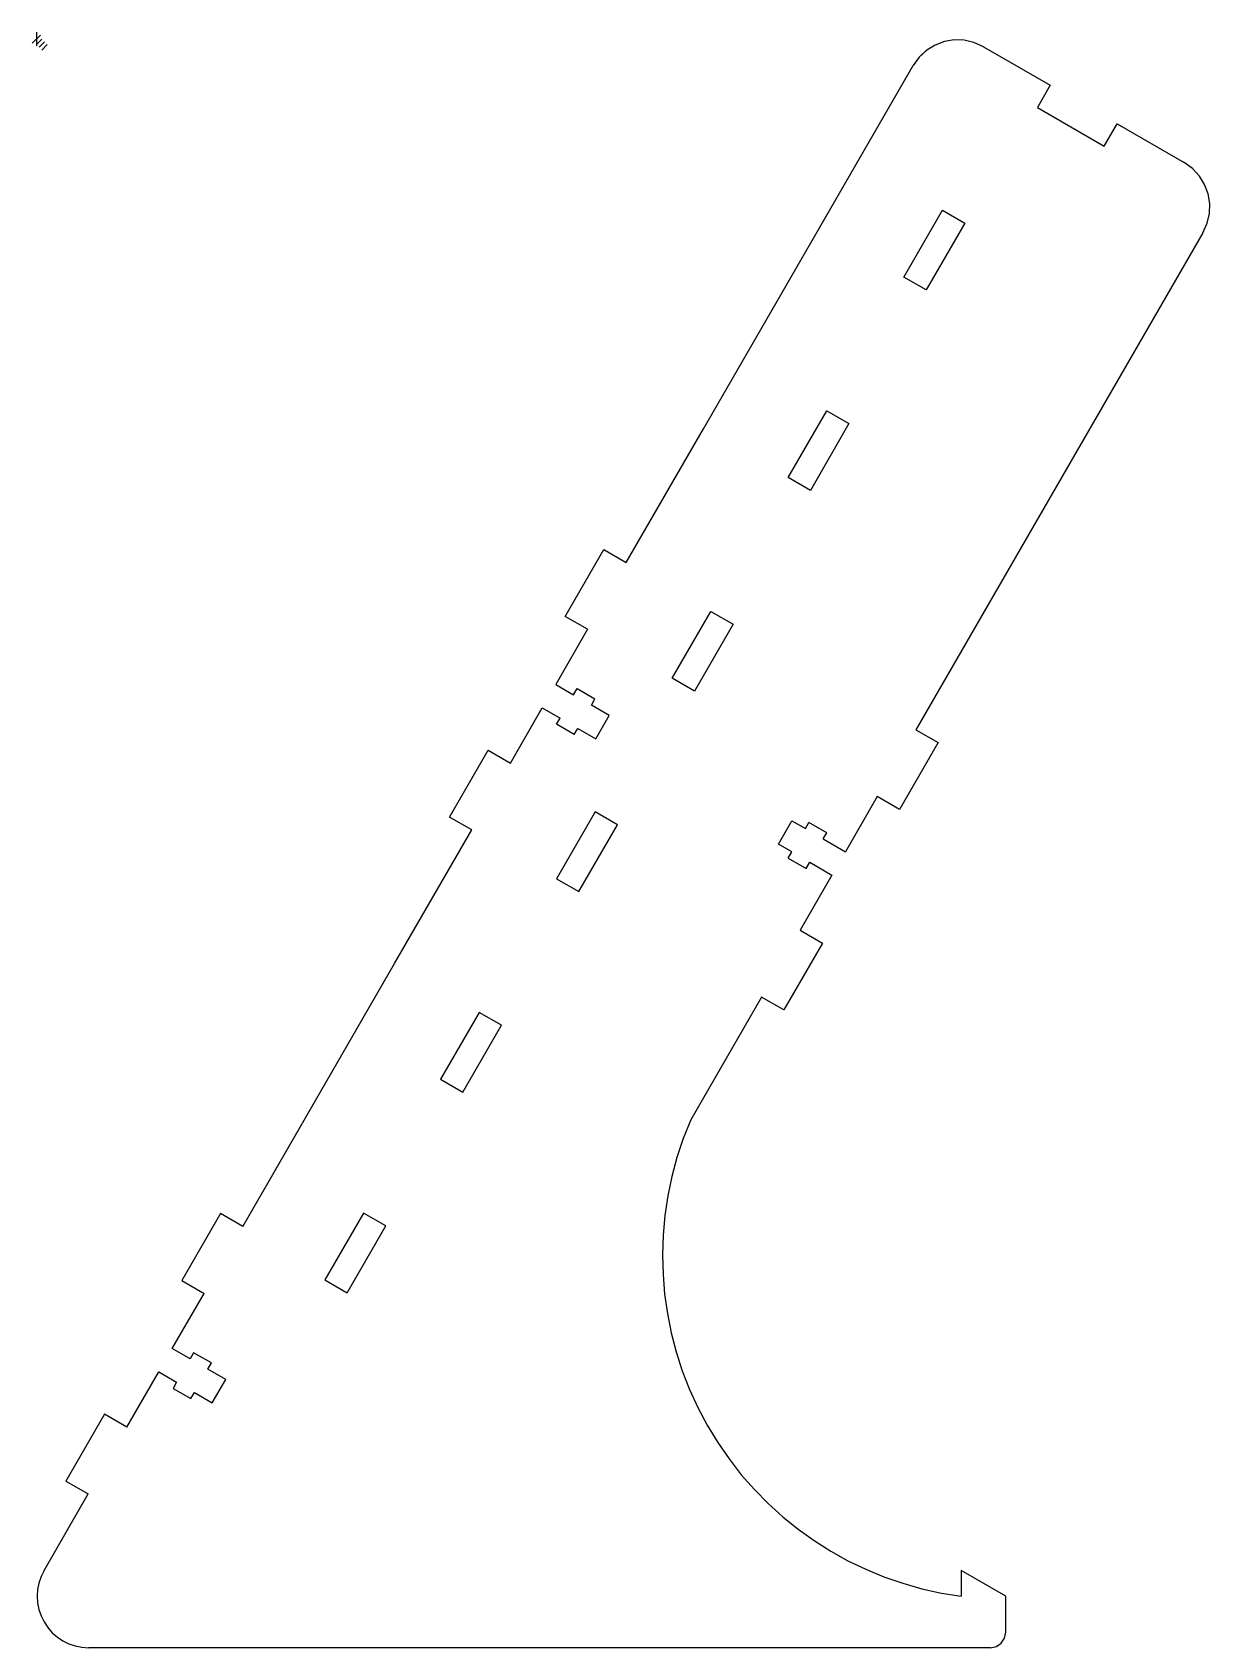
# Model space of a CAD drawing. Extents: x -1 to 228, y 0 to 314.
import ezdxf

# ---------------------------------------------------------------- set-up
doc = ezdxf.new("R2010")
doc.units = 0

msp = doc.modelspace()

# ---------------------------------------------------------------- linework, layer by layer
at = {"layer": 'Body001'}
for p, q in [((174.598368, 311.559837), (172.950583, 310.54977)), ((174.598368, 311.559837), (172.950583, 310.54977)), ((174.598368, 311.559837), (172.950583, 310.54977)), ((174.598568, 311.560087), (172.950783, 310.55002)), ((176.39584, 312.230984), (174.598368, 311.559837)), ((176.39584, 312.230984), (174.598368, 311.559837)), ((176.39584, 312.230984), (174.598368, 311.559837)), ((176.39604, 312.231234), (174.598568, 311.560087)), ((178.28807, 312.548492), (176.39584, 312.230984)), ((178.28807, 312.548492), (176.39584, 312.230984)), ((178.28807, 312.548492), (176.39584, 312.230984)), ((178.28827, 312.548742), (176.39604, 312.231234)), ((180.220127, 312.497644), (178.28807, 312.548492)), ((180.220127, 312.497644), (178.28807, 312.548492)), ((180.220127, 312.497644), (178.28807, 312.548492)), ((180.220327, 312.497894), (178.28827, 312.548742)), ((182.137081, 312.063719), (180.220127, 312.497644)), ((182.137081, 312.063719), (180.220127, 312.497644)), ((182.137081, 312.063719), (180.220127, 312.497644)), ((182.137281, 312.063969), (180.220327, 312.497894)), ((183.984, 311.232), (182.137081, 312.063719)), ((183.984, 311.232), (182.137081, 312.063719)), ((183.984, 311.232), (182.137081, 312.063719)), ((183.9842, 311.23225), (182.137281, 312.063969)), ((183.984, 311.232), (183.984, 311.232)), ((183.9846, 311.232), (183.984, 311.232)), ((183.984, 311.232), (196.9744, 303.732)), ((183.98432, 311.23202), (196.97472, 303.73202)), ((183.98432, 311.23202), (196.97472, 303.73202)), ((183.9844, 311.232), (196.9748, 303.732)), ((171.507417, 309.215501), (170.3238, 307.57175)), ((171.507417, 309.215501), (170.3238, 307.57175)), ((171.507417, 309.215501), (170.3238, 307.57175)), ((171.507617, 309.215751), (170.324, 307.572)), ((172.950583, 310.54977), (171.507417, 309.215501)), ((172.950583, 310.54977), (171.507417, 309.215501)), ((172.950583, 310.54977), (171.507417, 309.215501)), ((172.950783, 310.55002), (171.507617, 309.215751)), ((129.574, 236.991), (170.324, 307.572)), ((129.574, 236.991), (170.324, 307.572)), ((129.574578, 236.99117), (170.324478, 307.57197)), ((129.574578, 236.99117), (170.324478, 307.57197)), ((170.3238, 307.572), (170.324, 307.572)), ((170.324, 307.572), (170.324, 307.572)), ((196.975, 303.732), (194.475, 299.402)), ((196.975, 303.732), (194.475, 299.402)), ((196.975, 303.732), (194.475, 299.402)), ((196.97499, 303.73199), (194.475, 299.402)), ((196.9748, 303.732), (196.975, 303.732)), ((196.97499, 303.73199), (196.975, 303.732)), ((194.475, 299.402), (207.465, 291.902)), ((194.475, 299.402), (194.475, 299.402)), ((194.475, 299.402), (207.465, 291.902)), ((194.475, 299.402), (207.465, 291.902)), ((194.475, 299.402), (194.475, 299.402)), ((194.475, 299.402), (207.465, 291.902)), ((207.465, 291.902), (209.965, 296.232)), ((207.465, 291.902), (209.965, 296.232)), ((207.465, 291.902), (209.965, 296.232)), ((207.465, 291.902), (209.965, 296.232)), ((209.965, 296.232), (222.955, 288.732)), ((209.965, 296.232), (209.965, 296.232)), ((209.965, 296.232), (222.955, 288.732)), ((209.965, 296.232), (209.965, 296.232)), ((209.965, 296.232), (222.955, 288.732)), ((209.965, 296.232), (222.955, 288.732)), ((207.465, 291.902), (207.465, 291.902)), ((207.465, 291.902), (207.465, 291.902)), ((224.598816, 287.548473), (222.955, 288.732)), ((222.955, 288.732), (222.955, 288.732)), ((224.598816, 287.548473), (222.955, 288.732)), ((222.955, 288.732), (222.955, 288.732)), ((224.598724, 287.548401), (222.955, 288.732)), ((224.598816, 287.548473), (222.955, 288.732)), ((225.932976, 286.10526), (224.598724, 287.548401)), ((225.933164, 286.10538), (224.598816, 287.548473)), ((225.933164, 286.10538), (224.598816, 287.548473)), ((225.933164, 286.10538), (224.598816, 287.548473)), ((226.943037, 284.457506), (225.932976, 286.10526)), ((226.943322, 284.457651), (225.933164, 286.10538)), ((226.943322, 284.457651), (225.933164, 286.10538)), ((226.943322, 284.457651), (225.933164, 286.10538)), ((227.61419, 282.660065), (226.943037, 284.457506)), ((227.614568, 282.660215), (226.943322, 284.457651)), ((227.614568, 282.660215), (226.943322, 284.457651)), ((227.614568, 282.660215), (226.943322, 284.457651)), ((227.931715, 280.767867), (227.61419, 282.660065)), ((227.93218, 280.768002), (227.614568, 282.660215)), ((227.93218, 280.768002), (227.614568, 282.660215)), ((227.93218, 280.768002), (227.614568, 282.660215)), ((168.529, 266.462), (176.029, 279.452)), ((168.529, 266.462), (176.029, 279.452)), ((168.529, 266.462), (176.029, 279.452)), ((168.52902, 266.462), (176.029, 279.452)), ((176.02889, 279.45199), (176.029, 279.452)), ((176.02889, 279.45199), (180.359, 276.952)), ((176.02889, 279.45199), (180.359, 276.952)), ((176.029, 279.452), (176.029, 279.452)), ((176.02901, 279.45194), (180.35912, 276.95195)), ((176.02901, 279.45194), (180.35912, 276.95195)), ((227.880894, 278.835838), (227.931715, 280.767867)), ((227.881437, 278.835942), (227.93218, 280.768002)), ((227.881437, 278.835942), (227.93218, 280.768002)), ((227.881437, 278.835942), (227.93218, 280.768002)), ((180.359, 276.9521), (172.859, 263.962)), ((180.359, 276.9521), (172.859, 263.962)), ((180.35912, 276.95194), (172.85912, 263.96184)), ((180.35912, 276.95194), (172.85912, 263.96184)), ((180.359, 276.9521), (180.359, 276.952)), ((180.359, 276.952), (180.359, 276.952)), ((226.61534, 275.072), (227.447008, 276.918906)), ((226.616, 275.072), (227.447618, 276.918965)), ((226.616, 275.072), (227.447618, 276.918965)), ((226.616, 275.072), (227.447618, 276.918965)), ((227.447008, 276.918906), (227.880894, 278.835838)), ((227.447618, 276.918965), (227.881437, 278.835942)), ((227.447618, 276.918965), (227.881437, 278.835942)), ((227.447618, 276.918965), (227.881437, 278.835942)), ((226.616, 275.072), (170.866, 178.51)), ((226.616, 275.072), (170.866, 178.51)), ((226.616, 275.072), (170.866, 178.5101)), ((226.616, 275.072), (170.866, 178.51)), ((226.616, 275.072), (226.616, 275.072)), ((226.616, 275.072), (226.616, 275.072)), ((168.52902, 266.462), (168.529, 266.462)), ((172.85909, 263.96196), (168.529, 266.462)), ((172.85909, 263.96196), (168.529, 266.462)), ((168.529, 266.462), (168.529, 266.462)), ((172.85911, 263.9619), (168.52902, 266.46194)), ((172.85911, 263.9619), (168.52902, 266.46194)), ((172.85909, 263.96196), (172.859, 263.962)), ((172.859, 263.962), (172.859, 263.962)), ((146.029, 227.491), (153.52887, 240.481)), ((146.029, 227.491), (153.52887, 240.481)), ((146.02902, 227.49095), (153.52889, 240.48095)), ((146.02902, 227.49095), (153.52889, 240.48095)), ((153.52883, 240.48104), (153.528, 240.481)), ((153.52887, 240.481), (153.528, 240.481)), ((153.52883, 240.48104), (157.859, 237.981)), ((153.52883, 240.48104), (157.859, 237.981)), ((153.52885, 240.48089), (157.85902, 237.98085)), ((153.52885, 240.48089), (157.85902, 237.98085)), ((114.5743, 211.0101), (129.5743, 236.9911)), ((114.5743, 211.0101), (129.5743, 236.9911)), ((114.574568, 211.01019), (129.574568, 236.99119)), ((114.574568, 211.01019), (129.574568, 236.99119)), ((129.5743, 236.9911), (129.574, 236.991)), ((129.574, 236.991), (129.574, 236.991)), ((157.85887, 237.981), (150.359, 224.991)), ((157.85887, 237.981), (150.359, 224.991)), ((157.85902, 237.98089), (150.35915, 224.99089)), ((157.85902, 237.98089), (150.35915, 224.99089)), ((157.85887, 237.981), (157.859, 237.981)), ((157.859, 237.981), (157.859, 237.981)), ((146.02813, 227.491), (146.029, 227.491)), ((150.35917, 224.99096), (146.029, 227.491)), ((150.35917, 224.99096), (146.029, 227.491)), ((146.029, 227.491), (146.029, 227.491)), ((150.35919, 224.99095), (146.02902, 227.49099)), ((150.35919, 224.99095), (146.02902, 227.49099)), ((150.35917, 224.99096), (150.359, 224.991)), ((150.359, 224.991), (150.359, 224.991)), ((102.74445, 200.5202), (110.24432, 213.5102)), ((102.74445, 200.5202), (110.24432, 213.5102)), ((102.744521, 200.52016), (110.244391, 213.51016)), ((102.744521, 200.52016), (110.244391, 213.51016)), ((110.24367, 213.51), (114.57384, 211.00996)), ((110.24367, 213.51), (114.57384, 211.00996)), ((110.24383, 213.51004), (110.244, 213.51)), ((110.24432, 213.5102), (110.244, 213.51)), ((110.244391, 213.51018), (114.574561, 211.01014)), ((110.244391, 213.51018), (114.574561, 211.01014)), ((114.57384, 211.00996), (114.574, 211.01)), ((114.574, 211.01), (114.574, 211.01)), ((123.52873, 188.5202), (131.0286, 201.5102)), ((123.52873, 188.520191), (131.0286, 201.510191)), ((123.5291, 188.52), (131.02897, 201.51)), ((123.5291, 188.52), (131.02897, 201.51)), ((131.02857, 201.51014), (135.35874, 199.0101)), ((131.02857, 201.510131), (135.35874, 199.010091)), ((131.02883, 201.51004), (135.359, 199.01)), ((131.02883, 201.51004), (135.359, 199.01)), ((131.02883, 201.51004), (131.029, 201.51)), ((131.02897, 201.51), (131.029, 201.51)), ((107.0736, 198.0202), (100.88633, 187.303)), ((107.0736, 198.0202), (100.88633, 187.303)), ((107.07442, 198.02005), (100.88715, 187.30285)), ((107.07442, 198.02005), (100.88715, 187.30285)), ((102.74437, 200.52024), (102.744, 200.52)), ((102.74413, 200.52), (102.744, 200.52)), ((107.07427, 198.0202), (102.74437, 200.52024)), ((107.07427, 198.0202), (102.74437, 200.52024)), ((107.07442, 198.02007), (102.74452, 200.52011)), ((107.07442, 198.02007), (102.74452, 200.52011)), ((107.0739, 198.01996), (107.074, 198.02)), ((107.07427, 198.0202), (107.074, 198.02)), ((135.35873, 199.01014), (127.8586, 186.02014)), ((135.35873, 199.010131), (127.8586, 186.020131)), ((135.35913, 199.01), (127.859, 186.02)), ((135.35913, 199.01), (127.859, 186.02)), ((135.35913, 199.01), (135.359, 199.01)), ((135.359, 199.01), (135.359, 199.01)), ((127.85863, 186.0202), (123.52873, 188.52024)), ((127.85863, 186.020191), (123.52873, 188.520231)), ((123.52913, 188.52), (123.529, 188.52)), ((127.8589, 186.01996), (123.529, 188.52)), ((127.8589, 186.01996), (123.529, 188.52)), ((123.529, 188.52), (123.529, 188.52)), ((100.88633, 187.303), (100.887, 187.303)), ((100.88673, 187.3028), (104.35065, 185.30282)), ((100.88673, 187.3028), (104.35065, 185.30282)), ((100.88708, 187.30298), (100.887, 187.303)), ((100.88715, 187.30285), (104.35107, 185.30287)), ((100.88715, 187.30285), (104.35107, 185.30287)), ((104.350349, 185.30285), (104.351, 185.303)), ((104.35065, 185.3028), (105.038301, 186.49395)), ((104.35065, 185.3028), (105.038301, 186.49395)), ((104.35065, 185.30282), (104.351, 185.303)), ((104.35107, 185.30291), (105.038721, 186.49406)), ((104.35107, 185.30291), (105.038721, 186.49406)), ((105.038301, 186.49395), (105.038, 186.494)), ((105.03808, 186.49398), (105.038, 186.494)), ((105.0382, 186.4939), (108.50212, 184.49392)), ((105.0382, 186.4939), (108.50212, 184.49392)), ((105.038721, 186.49416), (108.502641, 184.49418)), ((105.038721, 186.49416), (108.502641, 184.49418)), ((127.8589, 186.01996), (127.859, 186.02)), ((127.859, 186.02), (127.859, 186.02)), ((92.074, 172.039), (98.26154, 182.7559)), ((92.074, 172.039), (98.26154, 182.7559)), ((92.074, 172.039), (98.26154, 182.7559)), ((92.074, 172.039), (98.26154, 182.7559)), ((98.2615, 182.756), (101.72569, 180.75602)), ((98.26181, 182.75598), (98.2615, 182.756)), ((98.26154, 182.7559), (98.2615, 182.756)), ((98.2615, 182.756), (101.72569, 180.75602)), ((98.262, 182.756), (101.72619, 180.75602)), ((98.262, 182.756), (101.72619, 180.75602)), ((107.814613, 183.30285), (107.815, 183.303)), ((107.81469, 183.30288), (107.815, 183.303)), ((111.27888, 181.3029), (107.81469, 183.30288)), ((111.27888, 181.3029), (107.81469, 183.30288)), ((107.81486, 183.3028), (108.502247, 184.49395)), ((107.81486, 183.3028), (108.502247, 184.49395)), ((107.815261, 183.30304), (108.502648, 184.49419)), ((107.815261, 183.30304), (108.502648, 184.49419)), ((111.279468, 181.30309), (107.815278, 183.30307)), ((111.279468, 181.30309), (107.815278, 183.30307)), ((108.50212, 184.49392), (108.502, 184.494)), ((108.502247, 184.49395), (108.502, 184.494)), ((101.038, 179.565), (101.725387, 180.75589)), ((101.038, 179.565), (101.725387, 180.75589)), ((101.038, 179.565), (101.725387, 180.75589)), ((101.038, 179.565), (101.725387, 180.75589)), ((101.03868, 179.56525), (101.038, 179.565)), ((101.038613, 179.56511), (101.038, 179.565)), ((104.502, 177.565), (101.03808, 179.56525)), ((104.502, 177.565), (101.03808, 179.56525)), ((104.5026, 177.565), (101.03868, 179.56525)), ((104.5026, 177.565), (101.03868, 179.56525)), ((101.725387, 180.75589), (101.726, 180.756)), ((101.72619, 180.75602), (101.726, 180.756)), ((108.6538, 176.756), (111.27899, 181.30286)), ((108.6538, 176.756), (111.27899, 181.30286)), ((108.654278, 176.75597), (111.279468, 181.30283)), ((108.654278, 176.75597), (111.279468, 181.30283)), ((111.27899, 181.30286), (111.279, 181.303)), ((111.27919, 181.30302), (111.279, 181.303)), ((104.50192, 177.56475), (104.502, 177.565)), ((104.502, 177.565), (105.189651, 178.75615)), ((104.502, 177.565), (105.189651, 178.75615)), ((104.502349, 177.56485), (104.502, 177.565)), ((104.50232, 177.56502), (105.189971, 178.75617)), ((104.50232, 177.56502), (105.189971, 178.75617)), ((105.189651, 178.75615), (105.19, 178.756)), ((105.19, 178.756), (108.65392, 176.75602)), ((105.19, 178.756), (108.65392, 176.75602)), ((105.19, 178.756), (108.65392, 176.75602)), ((105.19008, 178.75598), (105.19, 178.756)), ((105.19, 178.756), (108.65392, 176.75602)), ((108.65381, 176.75614), (108.654, 176.756)), ((108.65392, 176.75602), (108.654, 176.756)), ((175.1958, 176.0098), (167.69582, 163.0198)), ((175.1958, 176.0098), (167.69582, 163.0198)), ((175.19606, 176.01006), (167.69608, 163.02006)), ((175.19606, 176.01006), (167.69608, 163.02006)), ((170.8657, 178.5098), (175.19579, 176.00976)), ((170.8657, 178.5098), (175.19579, 176.00976)), ((170.86591, 178.51004), (170.866, 178.51)), ((170.86597, 178.51006), (175.19606, 176.01002)), ((170.86597, 178.51006), (175.19606, 176.01002)), ((170.866, 178.51), (170.866, 178.51)), ((175.19579, 176.00976), (175.196, 176.01)), ((175.19598, 176.01), (175.196, 176.01)), ((80.2445, 161.5493), (87.74437, 174.5393)), ((80.2445, 161.5493), (87.74437, 174.5393)), ((80.2445, 161.5492), (87.74437, 174.5392)), ((80.2445, 161.5492), (87.74437, 174.5392)), ((87.74437, 174.5393), (87.7441, 174.539)), ((87.7441, 174.53904), (87.7441, 174.539)), ((87.7441, 174.539), (92.074, 172.03896)), ((87.7441, 174.539), (92.074, 172.03896)), ((87.7441, 174.539), (92.074, 172.03896)), ((87.7441, 174.539), (92.074, 172.03896)), ((92.07396, 172.0391), (92.074, 172.039)), ((92.074, 172.03896), (92.074, 172.039)), ((163.366, 165.52), (157.178, 154.803)), ((163.366, 165.52), (157.178, 154.803)), ((163.3662, 165.5202), (157.17882, 154.8033)), ((163.3662, 165.5202), (157.17882, 154.8033)), ((163.36538, 165.5199), (163.366, 165.52)), ((163.36569, 165.51994), (163.366, 165.52)), ((167.6958, 163.0199), (163.36569, 165.51994)), ((167.6958, 163.0199), (163.36569, 165.51994)), ((167.69608, 163.02002), (163.36597, 165.52006)), ((167.69608, 163.02002), (163.36597, 165.52006)), ((80.2445, 161.54914), (80.2442, 161.549)), ((80.24423, 161.549), (80.2442, 161.549)), ((84.57436, 159.04922), (80.24446, 161.54926)), ((84.57436, 159.04922), (80.24446, 161.54926)), ((84.5744, 159.0491), (80.2445, 161.54914)), ((84.5744, 159.0491), (80.2445, 161.54914)), ((108.5286, 162.5389), (101.02847, 149.5489)), ((108.5286, 162.5389), (101.02847, 149.5489)), ((108.52869, 162.5392), (101.02856, 149.5492)), ((108.52869, 162.539191), (101.02856, 149.549191)), ((112.85856, 160.0391), (108.52866, 162.53914)), ((112.85856, 160.039091), (108.52866, 162.539131)), ((108.52913, 162.539), (108.529, 162.539)), ((112.8589, 160.03896), (108.529, 162.539)), ((112.8589, 160.03896), (108.529, 162.539)), ((108.529, 162.539), (108.529, 162.539)), ((144.1611, 156.2561), (146.78603, 160.80322)), ((144.1611, 156.2561), (146.78603, 160.80322)), ((144.162861, 156.2559), (146.787791, 160.80302)), ((144.162861, 156.2559), (146.787791, 160.80302)), ((146.78579, 160.80292), (146.786, 160.803)), ((146.78603, 160.80322), (146.786, 160.803)), ((146.7862, 160.8034), (149.38441, 159.30348)), ((146.7862, 160.8034), (149.38441, 159.30348)), ((146.787508, 160.80274), (149.385718, 159.30282)), ((146.787508, 160.80274), (149.385718, 159.30282)), ((149.3842, 159.3034), (150.071587, 160.49429)), ((149.3842, 159.3034), (150.071587, 160.49429)), ((149.385101, 159.30287), (150.072488, 160.49376)), ((149.385101, 159.30287), (150.072488, 160.49376)), ((153.5351, 158.4941), (150.07091, 160.49408)), ((153.5351, 158.4941), (150.07091, 160.49408)), ((150.07091, 160.49408), (150.071, 160.494)), ((150.071587, 160.49429), (150.071, 160.494)), ((153.536221, 158.49399), (150.072031, 160.49397)), ((153.536221, 158.49399), (150.072031, 160.49397)), ((167.69582, 163.0198), (167.696, 163.02)), ((167.69611, 163.01996), (167.696, 163.02)), ((69.574, 133.0682), (84.574, 159.0492)), ((69.574, 133.0682), (84.574, 159.0492)), ((69.57438, 133.06816), (84.57438, 159.04916)), ((69.57438, 133.06816), (84.57438, 159.04916)), ((84.574, 159.0492), (84.5741, 159.049)), ((84.5741, 159.04896), (84.5741, 159.049)), ((105.35869, 147.04914), (112.85856, 160.03914)), ((105.35869, 147.049131), (112.85856, 160.039131)), ((105.35913, 147.049), (112.859, 160.039)), ((105.35913, 147.049), (112.859, 160.039)), ((112.8589, 160.03896), (112.859, 160.039)), ((112.859, 160.039), (112.859, 160.039)), ((149.383613, 159.30311), (149.384, 159.303)), ((149.38441, 159.30348), (149.384, 159.303)), ((152.84757, 157.30304), (152.848, 157.303)), ((152.848349, 157.30311), (152.848, 157.303)), ((152.8481, 157.30308), (157.17853, 154.80304)), ((152.8481, 157.30308), (157.17853, 154.80304)), ((152.8482, 157.3033), (157.17863, 154.80326)), ((152.8482, 157.3033), (157.17863, 154.80326)), ((152.8483, 157.3033), (153.535951, 158.49419)), ((152.8483, 157.3033), (153.535951, 158.49419)), ((152.8484, 157.30304), (153.536051, 158.49393)), ((152.8484, 157.30304), (153.536051, 158.49393)), ((153.53519, 158.49402), (153.536, 158.494)), ((153.535951, 158.49419), (153.536, 158.494)), ((144.16109, 156.25602), (144.161, 156.256)), ((144.16107, 156.25588), (144.161, 156.256)), ((146.7593, 154.7561), (144.16109, 156.25602)), ((146.7593, 154.7561), (144.16109, 156.25602)), ((146.760601, 154.7561), (144.162391, 156.25602)), ((146.760601, 154.7561), (144.162391, 156.25602)), ((146.0711, 153.5653), (146.758751, 154.75619)), ((146.0711, 153.5653), (146.758751, 154.75619)), ((146.072513, 153.56484), (146.760164, 154.75573)), ((146.072513, 153.56484), (146.760164, 154.75573)), ((146.758751, 154.75619), (146.759, 154.756)), ((146.75921, 154.75608), (146.759, 154.756)), ((157.17882, 154.8033), (157.178, 154.803)), ((157.17863, 154.80326), (157.178, 154.803)), ((146.071349, 153.56511), (146.071, 153.565)), ((146.07181, 153.56498), (146.071, 153.565)), ((146.0711, 153.5654), (149.53529, 151.56542)), ((146.0711, 153.5654), (149.53529, 151.56542)), ((146.072244, 153.56461), (149.536434, 151.56463)), ((146.072244, 153.56461), (149.536434, 151.56463)), ((149.5351, 151.5655), (150.222487, 152.75639)), ((149.5351, 151.5655), (150.222487, 152.75639)), ((149.53529, 151.56542), (149.536, 151.565)), ((149.535613, 151.56511), (149.536, 151.565)), ((149.537364, 151.56439), (150.224751, 152.75528)), ((149.537364, 151.56439), (150.224751, 152.75528)), ((150.222487, 152.75639), (150.223, 152.756)), ((150.22283, 152.75604), (150.223, 152.756)), ((150.2232, 152.7565), (154.55337, 150.25646)), ((150.2232, 152.7565), (154.55337, 150.25646)), ((150.224671, 152.7553), (154.554841, 150.25526)), ((150.224671, 152.7553), (154.554841, 150.25526)), ((101.02847, 149.5489), (101.029, 149.549)), ((101.02856, 149.54924), (105.35873, 147.0492)), ((101.02856, 149.549231), (105.35873, 147.049191)), ((101.02883, 149.54904), (105.359, 147.049)), ((101.02883, 149.54904), (105.359, 147.049)), ((101.02883, 149.54904), (101.029, 149.549)), ((154.5533, 150.2559), (148.36603, 139.539)), ((154.5533, 150.2559), (148.36603, 139.539)), ((154.554757, 150.25588), (148.367487, 139.53898)), ((154.554757, 150.25588), (148.367487, 139.53898)), ((154.55337, 150.25646), (154.553, 150.256)), ((154.55327, 150.2559), (154.553, 150.256)), ((105.35913, 147.049), (105.359, 147.049)), ((105.359, 147.049), (105.359, 147.049)), ((148.3661, 139.53904), (148.366, 139.539)), ((148.36603, 139.539), (148.366, 139.539)), ((148.3661, 139.5392), (152.696, 137.03916)), ((148.3661, 139.5392), (152.696, 137.03916)), ((148.367677, 139.539), (152.697577, 137.03896)), ((148.367677, 139.539), (152.697577, 137.03896)), ((152.6953, 137.0391), (145.19543, 124.0491)), ((152.6953, 137.0391), (145.19543, 124.0491)), ((152.698397, 137.03894), (145.198527, 124.04894)), ((152.698397, 137.03894), (145.198527, 124.04894)), ((152.69587, 137.039), (152.696, 137.039)), ((152.696, 137.03916), (152.696, 137.039)), ((40.0742, 81.9728), (69.5741, 133.068)), ((40.0742, 81.9728), (69.5741, 133.068)), ((40.0742, 81.9725), (69.5741, 133.068)), ((40.0742, 81.9728), (69.5741, 133.068)), ((69.5741, 133.068), (69.5741, 133.068)), ((69.5741, 133.068), (69.5741, 133.068)), ((140.8653, 126.5492), (127.1155, 102.7333)), ((140.8653, 126.5492), (127.1155, 102.7333)), ((140.868347, 126.5489), (127.118547, 102.733)), ((140.868347, 126.5489), (127.118547, 102.733)), ((140.8658, 126.5489), (140.866, 126.549)), ((140.86613, 126.54924), (140.866, 126.549)), ((145.1963, 124.0492), (140.86613, 126.54924)), ((145.1963, 124.0492), (140.86613, 126.54924)), ((145.198507, 124.04886), (140.868337, 126.5489)), ((145.198507, 124.04886), (140.868337, 126.5489)), ((86.02799, 123.5682), (78.52812, 110.5782)), ((86.02799, 123.568191), (78.52812, 110.578191)), ((86.028, 123.5682), (78.52813, 110.5782)), ((86.028, 123.5682), (78.52813, 110.5782)), ((86.02797, 123.568), (86.028, 123.568)), ((90.35869, 121.06796), (86.028, 123.568)), ((90.35869, 121.06796), (86.028, 123.568)), ((86.028, 123.568), (86.028, 123.568)), ((90.35872, 121.0681), (86.02803, 123.56814)), ((90.35872, 121.068091), (86.02803, 123.568131)), ((145.19543, 124.0491), (145.196, 124.049)), ((145.19617, 124.04896), (145.196, 124.049)), ((82.85909, 108.078), (90.3587, 121.068)), ((82.85909, 108.078), (90.3587, 121.068)), ((82.85912, 108.07814), (90.35873, 121.06814)), ((82.85912, 108.078131), (90.35873, 121.068131)), ((90.35869, 121.06796), (90.3587, 121.068)), ((90.3587, 121.068), (90.3587, 121.068)), ((78.52813, 110.5782), (78.5281, 110.578)), ((78.52814, 110.57804), (78.5281, 110.578)), ((78.52813, 110.57824), (82.85909, 108.0782)), ((78.52813, 110.578231), (82.85909, 108.078191)), ((78.52814, 110.57804), (82.8591, 108.078)), ((78.52814, 110.57804), (82.8591, 108.078)), ((82.85909, 108.078), (82.8591, 108.078)), ((82.8591, 108.078), (82.8591, 108.078)), ((127.116, 102.733), (125.66969, 99.101294)), ((127.116, 102.733), (125.669719, 99.101303)), ((127.116, 102.733), (125.669719, 99.101303)), ((127.116, 102.733), (125.669719, 99.101303)), ((127.1155, 102.7333), (127.116, 102.733)), ((127.116, 102.733), (127.116, 102.733)), ((125.66969, 99.101294), (124.445378, 95.413944)), ((125.669719, 99.101303), (124.445434, 95.413963)), ((125.669719, 99.101303), (124.445434, 95.413963)), ((125.669719, 99.101303), (124.445434, 95.413963)), ((124.445378, 95.413944), (123.442544, 91.680583)), ((124.445434, 95.413963), (123.442625, 91.680615)), ((124.445434, 95.413963), (123.442625, 91.680615)), ((124.445434, 95.413963), (123.442625, 91.680615)), ((123.442544, 91.680583), (122.660667, 87.910846)), ((123.442625, 91.680615), (122.660772, 87.910891)), ((123.442625, 91.680615), (122.660772, 87.910891)), ((123.442625, 91.680615), (122.660772, 87.910891)), ((122.660667, 87.910846), (122.099227, 84.114366)), ((122.660772, 87.910891), (122.099353, 84.114426)), ((122.660772, 87.910891), (122.099353, 84.114426)), ((122.660772, 87.910891), (122.099353, 84.114426)), ((35.744, 84.4723), (28.24387, 71.4821)), ((35.744, 84.4723), (28.24387, 71.4821)), ((35.74453, 84.47234), (28.2444, 71.48214)), ((35.74453, 84.47234), (28.2444, 71.48214)), ((35.7441, 84.47238), (35.7443, 84.4726)), ((40.074, 81.9726), (35.7441, 84.47238)), ((40.074, 81.9726), (35.7441, 84.47238)), ((40.074, 81.9726), (35.7441, 84.47238)), ((40.074, 81.9726), (35.7441, 84.47238)), ((35.74423, 84.4725), (35.7443, 84.4726)), ((40.0742, 81.97282), (40.0742, 81.9728)), ((40.0742, 81.9725), (40.0742, 81.9728)), ((63.5281, 84.5972), (56.02823, 71.6067)), ((63.5281, 84.597191), (56.02823, 71.606691)), ((63.5281, 84.597191), (56.02823, 71.606691)), ((63.5281, 84.597191), (56.02823, 71.606691)), ((60.35916, 69.10674), (67.85903, 82.09724)), ((60.35916, 69.106731), (67.85903, 82.097231)), ((60.35923, 69.1066), (67.8591, 82.0971)), ((60.35923, 69.1066), (67.8591, 82.0971)), ((67.85903, 82.0972), (63.52807, 84.59724)), ((67.85903, 82.097191), (63.52807, 84.597231)), ((63.52817, 84.5972), (63.5281, 84.5972)), ((67.85906, 82.09716), (63.5281, 84.5972)), ((67.85906, 82.09716), (63.5281, 84.5972)), ((63.5281, 84.5972), (63.5281, 84.5972)), ((67.85906, 82.09716), (67.8591, 82.0971)), ((67.8591, 82.0971), (67.8591, 82.0971)), ((122.099227, 84.114366), (121.757704, 80.300777)), ((122.099353, 84.114426), (121.75785, 80.300853)), ((122.099353, 84.114426), (121.75785, 80.300853)), ((122.099353, 84.114426), (121.75785, 80.300853)), ((121.757704, 80.300777), (121.635578, 76.479713)), ((121.75785, 80.300853), (121.63574, 76.479806)), ((121.75785, 80.300853), (121.63574, 76.479806)), ((121.75785, 80.300853), (121.63574, 76.479806)), ((121.635578, 76.479713), (121.732327, 72.660808)), ((121.63574, 76.479806), (121.732505, 72.660919)), ((121.63574, 76.479806), (121.732505, 72.660919)), ((121.63574, 76.479806), (121.732505, 72.660919)), ((121.732327, 72.660808), (122.047433, 68.853695)), ((121.732505, 72.660919), (122.047624, 68.853825)), ((121.732505, 72.660919), (122.047624, 68.853825)), ((121.732505, 72.660919), (122.047624, 68.853825)), ((28.24387, 71.4821), (28.2441, 71.4823)), ((28.244, 71.4821), (32.57417, 68.98206)), ((28.244, 71.4821), (32.57417, 68.98206)), ((28.24413, 71.48234), (28.2441, 71.4823)), ((28.245051, 71.48213), (32.575221, 68.98209)), ((28.245051, 71.48213), (32.575221, 68.98209)), ((56.02823, 71.60674), (60.35919, 69.1067)), ((56.02823, 71.606731), (60.35919, 69.106691)), ((56.02823, 71.606691), (56.0283, 71.6067)), ((56.02824, 71.60664), (56.0283, 71.6067)), ((56.02824, 71.60664), (60.3592, 69.1066)), ((56.02824, 71.60664), (60.3592, 69.1066)), ((60.35923, 69.1066), (60.3592, 69.1066)), ((60.3592, 69.1066), (60.3592, 69.1066)), ((26.387, 58.265), (32.57507, 68.9819)), ((26.387, 58.265), (32.57507, 68.9819)), ((26.387031, 58.26497), (32.575101, 68.98187)), ((26.387031, 58.26497), (32.575101, 68.98187)), ((32.57417, 68.98206), (32.5743, 68.9823)), ((32.57507, 68.9819), (32.5743, 68.9823)), ((122.047433, 68.853695), (122.580374, 65.068009)), ((122.047624, 68.853825), (122.580577, 65.068158)), ((122.047624, 68.853825), (122.580577, 65.068158)), ((122.047624, 68.853825), (122.580577, 65.068158)), ((122.580374, 65.068009), (123.33063, 61.313383)), ((122.580577, 65.068158), (123.330842, 61.313552)), ((122.580577, 65.068158), (123.330842, 61.313552)), ((122.580577, 65.068158), (123.330842, 61.313552)), ((123.33063, 61.313383), (124.297682, 57.599452)), ((123.330842, 61.313552), (124.297901, 57.599641)), ((123.330842, 61.313552), (124.297901, 57.599641)), ((123.330842, 61.313552), (124.297901, 57.599641)), ((26.38602, 58.26498), (26.3862, 58.2654)), ((29.851, 56.265), (26.38602, 58.26498)), ((29.851, 56.265), (26.38602, 58.26498)), ((26.38623, 58.2654), (26.3862, 58.2654)), ((29.852488, 56.26476), (26.387508, 58.26474)), ((29.852488, 56.26476), (26.387508, 58.26474)), ((30.538, 57.456), (29.851143, 56.26538)), ((30.538, 57.456), (29.851143, 56.26538)), ((30.539718, 57.45582), (29.852861, 56.2652)), ((30.539718, 57.45582), (29.852861, 56.2652)), ((30.53781, 57.45598), (30.5381, 57.456)), ((34.002, 55.456), (30.53781, 57.45598)), ((34.002, 55.456), (30.53781, 57.45598)), ((30.538057, 57.45602), (30.5381, 57.456)), ((34.003791, 55.45602), (30.539601, 57.456)), ((34.003791, 55.45602), (30.539601, 57.456)), ((124.297682, 57.599452), (125.481008, 53.935848)), ((124.297901, 57.599641), (125.481232, 53.936058)), ((124.297901, 57.599641), (125.481232, 53.936058)), ((124.297901, 57.599641), (125.481232, 53.936058)), ((17.574, 43.0014), (23.76101, 53.7183)), ((17.574, 43.0014), (23.76101, 53.7183)), ((17.577337, 43.0013), (23.764347, 53.7182)), ((17.577337, 43.0013), (23.764347, 53.7182)), ((23.76101, 53.7183), (23.7613, 53.7185)), ((23.76132, 53.71848), (23.7613, 53.7185)), ((23.762, 53.7184), (27.22698, 51.71842)), ((23.762, 53.7184), (27.22698, 51.71842)), ((23.763527, 53.71824), (27.228507, 51.71826)), ((23.763527, 53.71824), (27.228507, 51.71826)), ((29.851143, 56.26538), (29.8512, 56.2654)), ((29.85118, 56.26542), (29.8512, 56.2654)), ((33.315, 54.265), (34.002122, 55.45562)), ((33.315, 54.265), (34.002122, 55.45562)), ((33.31508, 54.26498), (33.3151, 54.2654)), ((36.779, 52.265), (33.31508, 54.26498)), ((36.779, 52.265), (33.31508, 54.26498)), ((33.315178, 54.26538), (33.3151, 54.2654)), ((36.780164, 52.26473), (33.316244, 54.26471)), ((36.780164, 52.26473), (33.316244, 54.26471)), ((33.316391, 54.26502), (34.003513, 55.45564)), ((33.316391, 54.26502), (34.003513, 55.45564)), ((34.002122, 55.45562), (34.0023, 55.456)), ((34.00229, 55.45602), (34.0023, 55.456)), ((125.481008, 53.935848), (126.880089, 50.332207)), ((125.481232, 53.936058), (126.880315, 50.332437)), ((125.481232, 53.936058), (126.880315, 50.332437)), ((125.481232, 53.936058), (126.880315, 50.332437)), ((27.226, 51.7183), (26.53782, 50.52768)), ((27.226, 51.7183), (26.53782, 50.52768)), ((26.53782, 50.52768), (26.5381, 50.5279)), ((26.538, 50.5278), (30.00219, 48.52782)), ((26.538, 50.5278), (30.00219, 48.52782)), ((26.53811, 50.52788), (26.5381, 50.5279)), ((26.539487, 50.52768), (30.003677, 48.5277)), ((26.539487, 50.52768), (30.003677, 48.5277)), ((27.228577, 51.71836), (26.540397, 50.52774)), ((27.228577, 51.71836), (26.540397, 50.52774)), ((27.22628, 51.71852), (27.2263, 51.7185)), ((27.22698, 51.71842), (27.2263, 51.7185)), ((34.154, 47.718), (36.77893, 52.26486)), ((34.154, 47.718), (36.77893, 52.26486)), ((34.155434, 47.71763), (36.780364, 52.26449)), ((34.155434, 47.71763), (36.780364, 52.26449)), ((36.77893, 52.26486), (36.7791, 52.2654)), ((36.77902, 52.26542), (36.7791, 52.2654)), ((126.880089, 50.332207), (128.494403, 46.798161)), ((126.880315, 50.332437), (128.49463, 46.798412)), ((126.880315, 50.332437), (128.49463, 46.798412)), ((126.880315, 50.332437), (128.49463, 46.798412)), ((30.002, 48.528), (30.689916, 49.71862)), ((30.002, 48.528), (30.689916, 49.71862)), ((30.00219, 48.52782), (30.0023, 48.5279)), ((30.002284, 48.52788), (30.0023, 48.5279)), ((30.003841, 48.52726), (30.691757, 49.71788)), ((30.003841, 48.52726), (30.691757, 49.71788)), ((30.689916, 49.71862), (30.6902, 49.7185)), ((30.69018, 49.71848), (30.6902, 49.7185)), ((30.691, 49.718), (34.15492, 47.71802)), ((30.691, 49.718), (34.15492, 47.71802)), ((30.691751, 49.71728), (34.155671, 47.7173)), ((30.691751, 49.71728), (34.155671, 47.7173)), ((34.15417, 47.71854), (34.1541, 47.7185)), ((34.15492, 47.71802), (34.1541, 47.7185)), ((13.244, 45.5013), (5.74413, 32.51)), ((13.244, 45.5013), (5.74413, 32.51)), ((13.2441, 45.5016), (5.74423, 32.5103)), ((13.2441, 45.5016), (5.74423, 32.5103)), ((13.24483, 45.50144), (13.2441, 45.5016)), ((13.24414, 45.5016), (13.2441, 45.5016)), ((17.575, 43.0014), (13.24483, 45.50144)), ((17.575, 43.0014), (13.24483, 45.50144)), ((17.576547, 43.0013), (13.246377, 45.50134)), ((17.576547, 43.0013), (13.246377, 45.50134)), ((128.494403, 46.798161), (130.323432, 43.343345)), ((128.49463, 46.798412), (130.323657, 43.343616)), ((128.49463, 46.798412), (130.323657, 43.343616)), ((128.49463, 46.798412), (130.323657, 43.343616)), ((17.57427, 43.00156), (17.5743, 43.0016)), ((17.57429, 43.0016), (17.5743, 43.0016)), ((130.323432, 43.343345), (132.351377, 40.001409)), ((130.323657, 43.343616), (132.351597, 40.0017)), ((130.323657, 43.343616), (132.351597, 40.0017)), ((130.323657, 43.343616), (132.351597, 40.0017)), ((132.351377, 40.001409), (134.557451, 36.803171)), ((132.351597, 40.0017), (134.557666, 36.80348)), ((132.351597, 40.0017), (134.557666, 36.80348)), ((132.351597, 40.0017), (134.557666, 36.80348)), ((134.557451, 36.803171), (136.933651, 33.754019)), ((134.557666, 36.80348), (136.933859, 33.754345)), ((134.557666, 36.80348), (136.933859, 33.754345)), ((134.557666, 36.80348), (136.933859, 33.754345)), ((5.74413, 32.51), (5.74427, 32.5103)), ((5.7443, 32.51031), (5.74427, 32.5103)), ((5.745, 32.5103), (10.0749, 30.00999)), ((5.745, 32.5103), (10.0749, 30.00999)), ((5.745, 32.5103), (10.0749, 30.00999)), ((5.745, 32.5103), (10.0749, 30.00999)), ((136.933651, 33.754019), (139.471974, 30.859339)), ((136.933859, 33.754345), (139.472172, 30.859681)), ((136.933859, 33.754345), (139.472172, 30.859681)), ((136.933859, 33.754345), (139.472172, 30.859681)), ((1.484, 15.1325), (10.07395, 30.01)), ((1.484, 15.1325), (10.07395, 30.01)), ((1.484, 15.13247), (10.07395, 30.00997)), ((1.48422, 15.1325), (10.07417, 30.01)), ((10.07395, 30.00997), (10.0742, 30.01)), ((10.0749, 30.00999), (10.0742, 30.01)), ((139.471974, 30.859339), (142.164415, 28.124519)), ((139.472172, 30.859681), (142.164602, 28.124876)), ((139.472172, 30.859681), (142.164602, 28.124876)), ((139.472172, 30.859681), (142.164602, 28.124876)), ((142.164415, 28.124519), (145.00297, 25.554947)), ((142.164602, 28.124876), (145.003145, 25.555316)), ((142.164602, 28.124876), (145.003145, 25.555316)), ((142.164602, 28.124876), (145.003145, 25.555316)), ((145.00297, 25.554947), (147.979636, 23.156009)), ((145.003145, 25.555316), (147.979797, 23.156389)), ((145.003145, 25.555316), (147.979797, 23.156389)), ((145.003145, 25.555316), (147.979797, 23.156389)), ((147.979636, 23.156009), (151.086409, 20.933092)), ((147.979797, 23.156389), (151.086556, 20.933482)), ((147.979797, 23.156389), (151.086556, 20.933482)), ((147.979797, 23.156389), (151.086556, 20.933482)), ((151.086409, 20.933092), (154.315286, 18.891584)), ((151.086556, 20.933482), (154.315417, 18.891982)), ((151.086556, 20.933482), (154.315417, 18.891982)), ((151.086556, 20.933482), (154.315417, 18.891982)), ((154.315286, 18.891584), (157.658262, 17.036873)), ((154.315417, 18.891982), (157.658376, 17.037277)), ((154.315417, 18.891982), (157.658376, 17.037277)), ((154.315417, 18.891982), (157.658376, 17.037277)), ((157.658262, 17.036873), (161.107334, 15.374344)), ((157.658376, 17.037277), (161.10743, 15.374753)), ((157.658376, 17.037277), (161.10743, 15.374753)), ((157.658376, 17.037277), (161.10743, 15.374753)), ((0.480127, 12.700702), (0.228922, 11.425461)), ((0.480187, 12.700631), (0.228982, 11.42539)), ((0.480187, 12.700631), (0.228982, 11.42539)), ((0.480187, 12.700631), (0.228982, 11.42539)), ((0.898799, 13.942288), (0.480127, 12.700702)), ((0.898859, 13.942217), (0.480187, 12.700631)), ((0.898859, 13.942217), (0.480187, 12.700631)), ((0.898859, 13.942217), (0.480187, 12.700631)), ((1.48494, 15.133391), (0.898799, 13.942288)), ((1.485, 15.13332), (0.898859, 13.942217)), ((1.485, 15.13332), (0.898859, 13.942217)), ((1.485, 15.13332), (0.898859, 13.942217)), ((1.48425, 15.1325), (1.48422, 15.1325)), ((1.48422, 15.1325), (1.48422, 15.1325)), ((161.107334, 15.374344), (164.654498, 13.909386)), ((161.10743, 15.374753), (164.654576, 13.909797)), ((161.10743, 15.374753), (164.654576, 13.909797)), ((161.10743, 15.374753), (164.654576, 13.909797)), ((164.654498, 13.909386), (168.29175, 12.647385)), ((164.654576, 13.909797), (168.29181, 12.647796)), ((164.654576, 13.909797), (168.29181, 12.647796)), ((164.654576, 13.909797), (168.29181, 12.647796)), ((168.29175, 12.647385), (172.011087, 11.593729)), ((168.29181, 12.647796), (172.011127, 11.594139)), ((168.29181, 12.647796), (172.011127, 11.594139)), ((168.29181, 12.647796), (172.011127, 11.594139)), ((179.66323, 15.1325), (179.664, 10.1345)), ((179.66323, 15.1325), (179.664, 10.1345)), ((188.324, 10.1345), (179.664, 15.1325)), ((179.6641, 15.1325), (179.664, 10.1345)), ((179.664, 15.13247), (179.664, 15.1325)), ((188.324, 10.1345), (179.664, 15.1325)), ((188.324, 10.1345), (179.664, 15.1325)), ((179.664, 15.1325), (179.664, 15.1325)), ((188.324, 10.1345), (179.664, 15.1325)), ((179.664, 15.13247), (179.664, 10.1345)), ((0.228922, 11.425461), (0.145187, 10.133393)), ((0.145187, 10.133393), (0.228919, 8.841325)), ((0.228982, 11.42539), (0.145247, 10.133322)), ((0.228982, 11.42539), (0.145247, 10.133322)), ((0.228982, 11.42539), (0.145247, 10.133322)), ((0.145247, 10.133322), (0.228979, 8.841254)), ((0.145247, 10.133322), (0.228979, 8.841254)), ((0.145247, 10.133322), (0.228979, 8.841254)), ((172.011087, 11.593729), (175.804505, 10.753805)), ((172.011127, 11.594139), (175.804525, 10.754211)), ((172.011127, 11.594139), (175.804525, 10.754211)), ((172.011127, 11.594139), (175.804525, 10.754211)), ((175.804505, 10.753805), (179.664, 10.133)), ((175.804525, 10.754211), (179.664, 10.1334)), ((175.804525, 10.754211), (179.664, 10.1334)), ((175.804525, 10.754211), (179.664, 10.1334)), ((179.663969, 10.133), (179.664, 10.1334)), ((179.664, 10.1345), (179.664, 10.1345)), ((188.324, 3.13366), (188.324, 10.1345)), ((188.324, 10.1345), (188.324, 10.1345)), ((188.324, 3.13366), (188.324, 10.1345)), ((188.324, 10.1345), (188.324, 10.1345)), ((188.324, 3.13366), (188.324, 10.1345)), ((188.324, 3.13366), (188.324, 10.1345)), ((0.228919, 8.841325), (0.48012, 7.566083)), ((0.228979, 8.841254), (0.48018, 7.566012)), ((0.228979, 8.841254), (0.48018, 7.566012)), ((0.228979, 8.841254), (0.48018, 7.566012)), ((0.48012, 7.566083), (0.89879, 6.324497)), ((0.48018, 7.566012), (0.89885, 6.324426)), ((0.48018, 7.566012), (0.89885, 6.324426)), ((0.48018, 7.566012), (0.89885, 6.324426)), ((0.89879, 6.324497), (1.484928, 5.133392)), ((0.89885, 6.324426), (1.484988, 5.133321)), ((0.89885, 6.324426), (1.484988, 5.133321)), ((0.89885, 6.324426), (1.484988, 5.133321)), ((1.484928, 5.133392), (2.223384, 4.030228)), ((1.484988, 5.133321), (2.223444, 4.030157)), ((1.484988, 5.133321), (2.223444, 4.030157)), ((1.484988, 5.133321), (2.223444, 4.030157)), ((2.223384, 4.030228), (3.089294, 3.046855)), ((2.223444, 4.030157), (3.089354, 3.046784)), ((2.223444, 4.030157), (3.089354, 3.046784)), ((2.223444, 4.030157), (3.089354, 3.046784)), ((3.089294, 3.046855), (4.068083, 2.191687)), ((3.089354, 3.046784), (4.068143, 2.191616)), ((3.089354, 3.046784), (4.068143, 2.191616)), ((3.089354, 3.046784), (4.068143, 2.191616)), ((4.068083, 2.191687), (5.14518, 1.473137)), ((4.068143, 2.191616), (5.14524, 1.473066)), ((4.068143, 2.191616), (5.14524, 1.473066)), ((4.068143, 2.191616), (5.14524, 1.473066)), ((5.14518, 1.473137), (6.306011, 0.899618)), ((5.14524, 1.473066), (6.306071, 0.899547)), ((5.14524, 1.473066), (6.306071, 0.899547)), ((5.14524, 1.473066), (6.306071, 0.899547)), ((6.306011, 0.899618), (7.536003, 0.479545)), ((6.306071, 0.899547), (7.536063, 0.479474)), ((6.306071, 0.899547), (7.536063, 0.479474)), ((6.306071, 0.899547), (7.536063, 0.479474)), ((7.536003, 0.479545), (8.820584, 0.221332)), ((7.536063, 0.479474), (8.820644, 0.221261)), ((7.536063, 0.479474), (8.820644, 0.221261)), ((7.536063, 0.479474), (8.820644, 0.221261)), ((8.820584, 0.221332), (10.14518, 0.133391)), ((8.820644, 0.221261), (10.14524, 0.13332)), ((8.820644, 0.221261), (10.14524, 0.13332)), ((8.820644, 0.221261), (10.14524, 0.13332)), ((10.14534, 0.1333), (10.1453, 0.133291)), ((185.324, 0.133291), (10.1453, 0.133291)), ((185.324, 0.133291), (10.1453, 0.133291)), ((10.1453, 0.133291), (10.1453, 0.133291)), ((185.324, 0.133291), (10.1453, 0.133291)), ((185.324, 0.133291), (10.1453, 0.133291)), ((185.3243, 0.133291), (185.324, 0.133291)), ((185.324, 0.133), (185.324, 0.133)), ((185.324004, 0.133079), (186.472121, 0.36147)), ((185.32418, 0.133391), (186.491853, 0.369196)), ((185.32424, 0.13332), (186.49191, 0.369149)), ((185.32424, 0.13332), (186.49191, 0.369149)), ((186.472121, 0.36147), (187.445425, 1.011863)), ((186.491853, 0.369196), (187.445377, 1.012127)), ((186.49191, 0.369149), (187.445423, 1.012102)), ((186.49191, 0.369149), (187.445423, 1.012102)), ((187.445377, 1.012127), (188.088257, 1.965685)), ((187.445423, 1.012102), (188.088284, 1.965677)), ((187.445423, 1.012102), (188.088284, 1.965677)), ((187.445425, 1.011863), (188.095722, 1.985231)), ((188.088257, 1.965685), (188.324, 3.13337)), ((188.088284, 1.965677), (188.324, 3.13337)), ((188.088284, 1.965677), (188.324, 3.13337)), ((188.095722, 1.985231), (188.324, 3.13337)), ((188.324, 3.13363), (188.324, 3.13366)), ((188.324, 3.13337), (188.324, 3.13337))]:
    msp.add_line(p, q, dxfattribs=at)
at = {"layer": 'Layer 1'}
for p, q in [((0, 314.028), (0, 311.382)), ((0.793749, 313.499), (-0.793749, 311.911)), ((1.05833, 312.705), (0, 311.64667)), ((1.5875, 312.176), (0.52917, 311.11767)), ((2.11666, 311.647), (1.05833, 310.58867))]:
    msp.add_line(p, q, dxfattribs=at)

doc.saveas('drawing.dxf')
